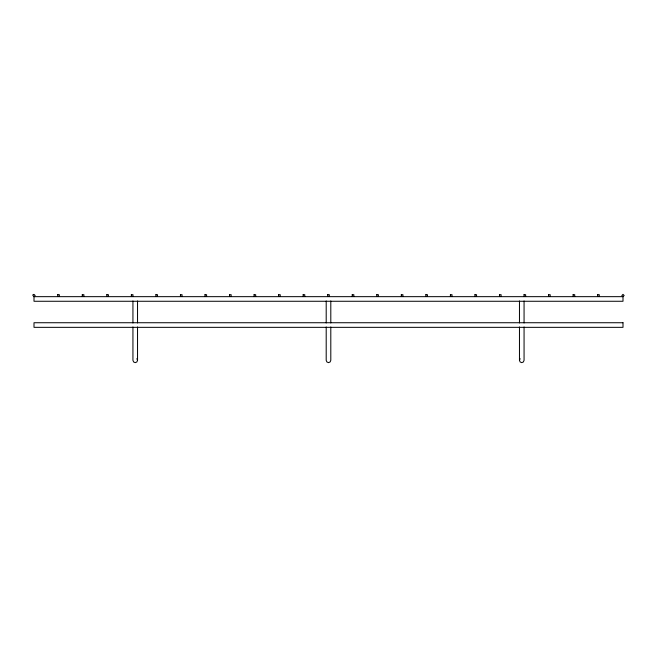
<?xml version="1.0" encoding="UTF-8"?>
<svg xmlns="http://www.w3.org/2000/svg" width="657" height="657" viewBox="0 0 657 657"><rect width="100%" height="100%" fill="white"/><g stroke="black" fill="none" stroke-linecap="round" stroke-linejoin="round"><path stroke-width="0.99" d="M137.535 326.948L137.535 360.315L136.861 361.958L135.235 362.639L133.609 361.958L132.936 360.315L132.936 326.948M524.064 326.948L524.064 360.315L523.391 361.958L521.765 362.639L520.139 361.958L519.465 360.315L520.139 358.673M136.861 358.673L137.535 360.315M524.064 300.963L524.064 322.973M519.465 300.963L519.465 322.973M519.465 326.948L519.465 360.315M330.8 300.963L330.8 322.973M330.8 326.948L330.8 360.315L330.126 361.958L328.5 362.639L326.874 361.958L326.2 360.315L326.2 326.948M326.2 300.963L326.2 322.973M137.535 300.963L137.535 322.973M132.936 300.963L132.936 322.973M33.187 294.697L32.85 295.51L34 296.66L623 296.66L624.15 295.51L623 294.361L621.851 295.51L623 296.66L623 301.267L34 301.267L34 296.66L35.149 295.51L34 294.361L33.187 294.697M57.726 294.697L57.726 296.323L59.352 296.323L59.352 294.697L57.726 294.697M82.273 294.697L82.273 296.323L83.899 296.323L83.899 294.697L82.273 294.697M106.812 294.697L106.812 296.323L108.438 296.323L108.438 294.697L106.812 294.697M131.351 294.697L131.351 296.323L132.977 296.323L132.977 294.697L131.351 294.697M155.898 294.697L155.898 296.323L157.524 296.323L157.524 294.697L155.898 294.697M180.437 294.697L180.437 296.323L182.063 296.323L182.063 294.697L180.437 294.697M204.976 294.697L204.976 296.323L206.602 296.323L206.602 294.697L204.976 294.697M229.523 294.697L229.523 296.323L231.149 296.323L231.149 294.697L229.523 294.697M254.062 294.697L254.062 296.323L255.688 296.323L255.688 294.697L254.062 294.697M278.601 294.697L278.601 296.323L280.227 296.323L280.227 294.697L278.601 294.697M303.148 294.697L303.148 296.323L304.774 296.323L304.774 294.697L303.148 294.697M327.687 294.697L327.687 296.323L329.313 296.323L329.313 294.697L327.687 294.697M352.226 294.697L352.226 296.323L353.852 296.323L353.852 294.697L352.226 294.697M376.773 294.697L376.773 296.323L378.399 296.323L378.399 294.697L376.773 294.697M401.312 294.697L401.312 296.323L402.938 296.323L402.938 294.697L401.312 294.697M425.851 294.697L425.851 296.323L427.477 296.323L427.477 294.697L425.851 294.697M450.398 294.697L450.398 296.323L452.024 296.323L452.024 294.697L450.398 294.697M474.937 294.697L474.937 296.323L476.563 296.323L476.563 294.697L474.937 294.697M499.476 294.697L499.476 296.323L501.102 296.323L501.102 294.697L499.476 294.697M524.023 294.697L524.023 296.323L525.649 296.323L525.649 294.697L524.023 294.697M548.562 294.697L548.562 296.323L550.188 296.323L550.188 294.697L548.562 294.697M573.101 294.697L573.101 296.323L574.727 296.323L574.727 294.697L573.101 294.697M597.648 294.697L597.648 296.323L599.274 296.323L599.274 294.697L597.648 294.697M623 322.735L34 322.735L34 327.342L623 327.342L623 322.735"/></g></svg>
